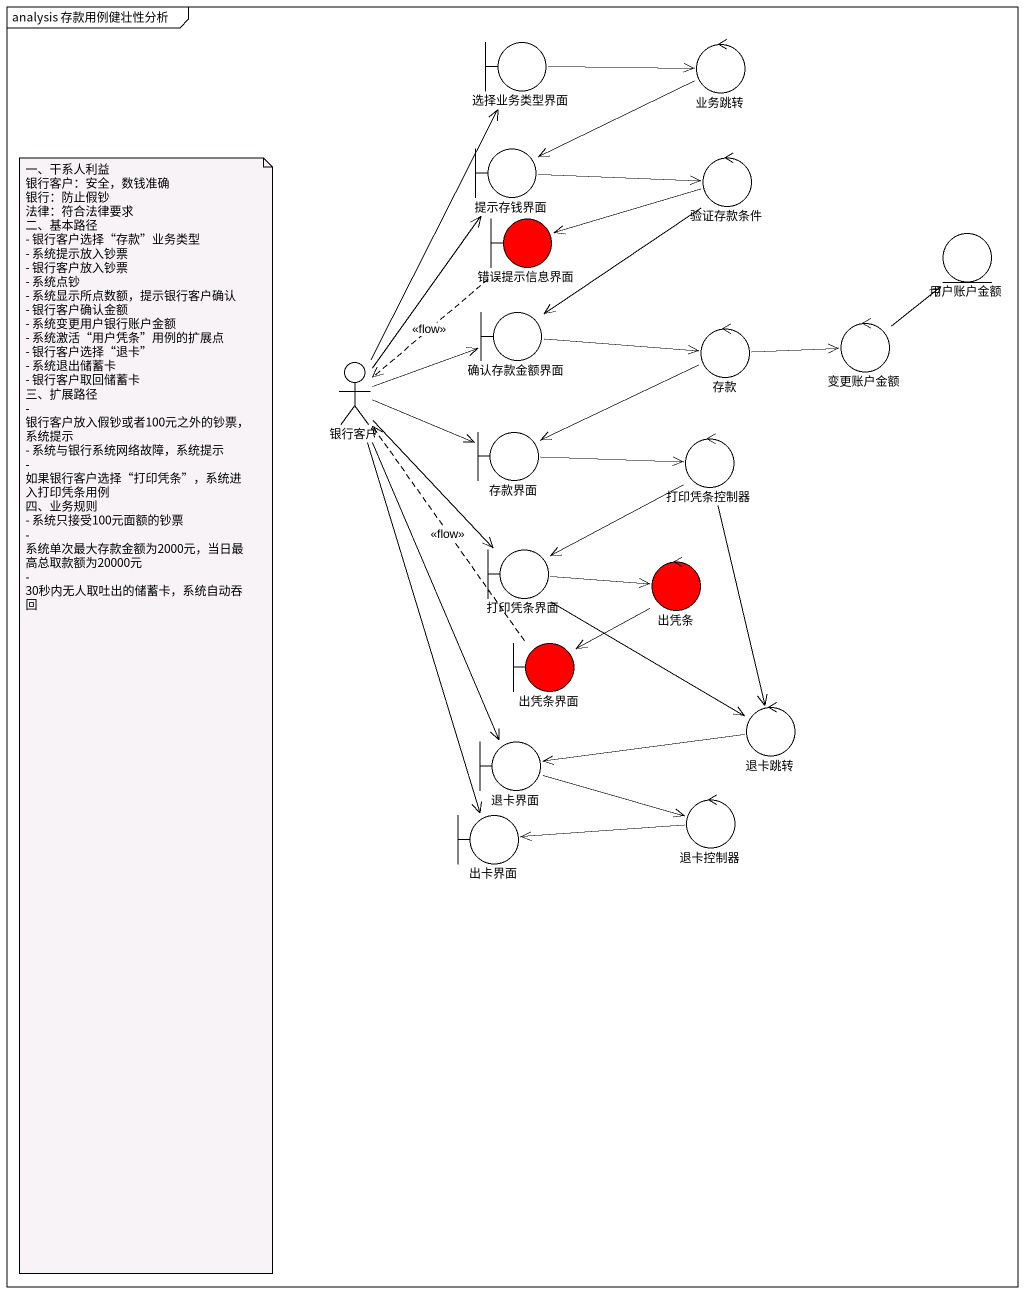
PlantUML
@startuml
mainframe analysis 存款用例健壮性分析
boundary 选择业务类型界面
control 业务跳转
boundary 提示存钱界面
control 验证存款条件
boundary 错误提示信息界面 #FF0000
entity 用户账户金额
boundary 确认存款金额界面
actor 银行客户
control 存款
control 变更账户金额
boundary 存款界面
control 打印凭条控制器
boundary 打印凭条界面
control 出凭条 #FF0000
boundary 出凭条界面 #FF0000
control 退卡跳转
boundary 退卡界面
boundary 出卡界面
control 退卡控制器
选择业务类型界面 -right-> 业务跳转
业务跳转 -left-> 提示存钱界面
提示存钱界面 -right-> 验证存款条件
验证存款条件 -left-> 错误提示信息界面
验证存款条件 --> 确认存款金额界面
错误提示信息界面 ..> 银行客户 : <<flow>>
确认存款金额界面 -right-> 存款
银行客户 -up-> 选择业务类型界面
银行客户 -up-> 提示存钱界面
银行客户 -right-> 确认存款金额界面
银行客户 -right-> 存款界面
银行客户 --> 打印凭条界面
银行客户 --> 退卡界面
银行客户 --> 出卡界面
存款 -right-> 变更账户金额
存款 -left-> 存款界面
变更账户金额 -up-> 用户账户金额
存款界面 -right-> 打印凭条控制器
打印凭条控制器 -left-> 打印凭条界面
打印凭条控制器 --> 退卡跳转
打印凭条界面 -right-> 出凭条
打印凭条界面 --> 退卡跳转
出凭条 --> 出凭条界面
出凭条界面 .up.> 银行客户 : <<flow>>
退卡跳转 -left-> 退卡界面
退卡界面 -right-> 退卡控制器
退卡控制器 -left-> 出卡界面
note as N1
  一、干系人利益
  银行客户：安全，数钱准确
  银行：防止假钞
  法律：符合法律要求
  二、基本路径
  - 银行客户选择“存款”业务类型
  - 系统提示放入钞票
  - 银行客户放入钞票
  - 系统点钞
  - 系统显示所点数额，提示银行客户确认
  - 银行客户确认金额
  - 系统变更用户银行账户金额
  - 系统激活“用户凭条”用例的扩展点
  - 银行客户选择“退卡”
  - 系统退出储蓄卡
  - 银行客户取回储蓄卡
  三、扩展路径
  - 银行客户放入假钞或者100元之外的钞票，系统提示
  - 系统与银行系统网络故障，系统提示
  - 如果银行客户选择“打印凭条”，系统进入打印凭条用例
  四、业务规则
  - 系统只接受100元面额的钞票
  - 系统单次最大存款金额为2000元，当日最高总取款额为20000元
  - 30秒内无人取吐出的储蓄卡，系统自动吞回
end note
@enduml
